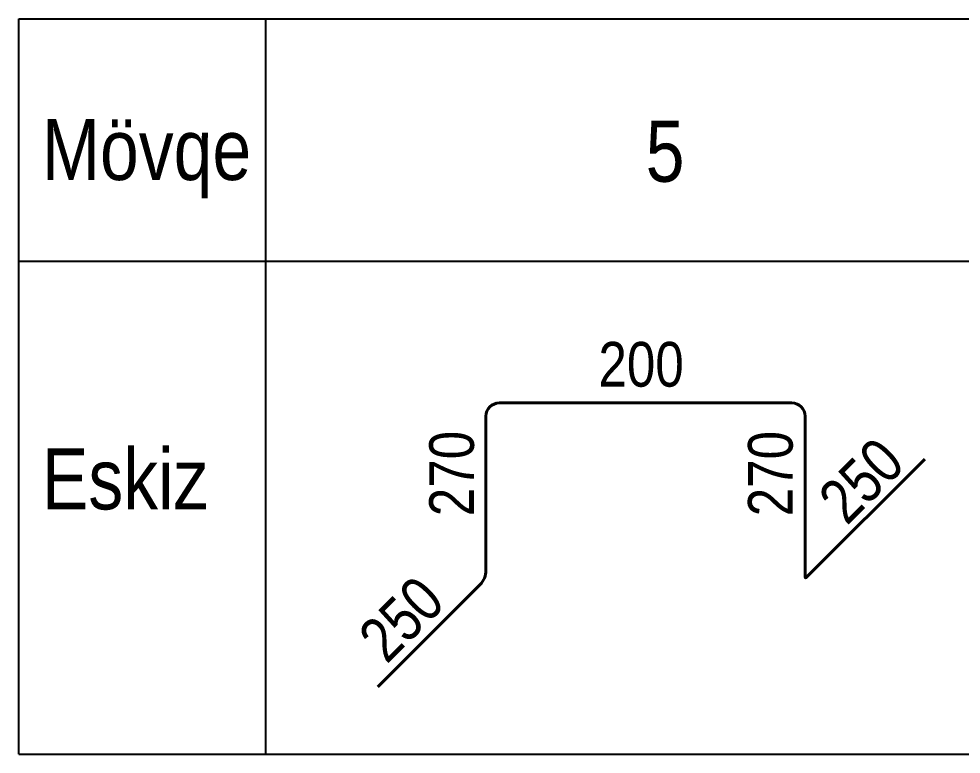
# Model space of a CAD drawing. Header units: millimetres. Extents: x 1321639 to 1366864, y -922319 to -736703.
# Drawn here: x 1350575 to 1355216, y -792304 to -788682 of the extents above; entities that cross this region are included whole.
import ezdxf

# ---------------------------------------------------------------- set-up
doc = ezdxf.new("R2010")
doc.units = ezdxf.units.MM
for name, color, linetype, lineweight in [('A-Wall', 7, 'Continuous', 30), ('olchu', 253, 'Continuous', 9), ('rigel A1', 255, 'Continuous', 40)]:
    doc.layers.add(name, color=color, linetype=linetype, lineweight=lineweight)
doc.styles.add('style6', font='ARIALN.TTF', dxfattribs={"height": 300})

msp = doc.modelspace()

# ---------------------------------------------------------------- linework, layer by layer
at = {"color": 7, "lineweight": 25}
for p, q in [((1350575.256, -788681.84), (1363741.585, -788681.84)), ((1350575.256, -789874.827), (1350575.256, -788681.84)), ((1351791.476, -789874.827), (1351791.476, -788681.84)), ((1350575.256, -792303.911), (1350575.256, -789874.827)), ((1350575.256, -789874.827), (1363741.585, -789874.827)), ((1351791.476, -792303.911), (1351791.476, -789874.827)), ((1350575.256, -792303.911), (1363741.585, -792303.911))]:
    msp.add_line(p, q, dxfattribs=at)
at = {"layer": 'rigel A1', "color": 0}
msp.add_lwpolyline([(1352343.721, -791971.481), (1352847.056, -791468.146, 0.19891237), (1352875.736, -791398.906), (1352875.736, -790639.322, -0.41421356), (1352941.016, -790574.042), (1354382.599, -790574.042, -0.41421356), (1354447.879, -790639.322), (1354447.879, -791431.586, 0.66817864), (1354453.451, -791433.894), (1355036.8, -790850.545)], format="xyb", dxfattribs=at)

# ---------------------------------------------------------------- texts
at = {"color": 0, "lineweight": 0, "insert": (1351204.301, -789370.957, -52.59), "char_height": 300, "attachment_point": 5, "style": 'style6'}
msp.add_mtext('{\\fArial Narrow|b0|i0|c238|p34;Mövqe}', dxfattribs=at)
at = {"color": 7, "style": 'style6'}
for s, insert, char_height, width, attachment_point in [('{\\fArial Narrow|b0|i0|c186|p34;    }200', (1353149.43, -790273.434), 220, 2855.24014, 1), ('         Eskiz', (1351509.462, -790798.243), 300, 5710.48027, 3)]:
    msp.add_mtext(s, dxfattribs=dict(at, insert=insert, char_height=char_height, width=width, attachment_point=attachment_point))
at = {"color": 7, "char_height": 220, "width": 2855.24014, "attachment_point": 1, "rotation": 90, "style": 'style6'}
for s, insert in [('\\pxt1;{\\fArial Narrow|b0|i0|c186|p34;    \\fArial Narrow|b0|i0|c238|p34;2}70', (1352596.582, -791412.169)), ('{\\fArial Narrow|b0|i0|c186|p34;    \\fArial Narrow|b0|i0|c238|p34;2}70', (1354166.583, -791412.544))]:
    msp.add_mtext(s, dxfattribs=dict(at, insert=insert))
at = {"layer": 'A-Wall', "color": 0, "insert": (1353758.223, -789183.892), "char_height": 300.2445, "width": 18648.43405, "attachment_point": 2, "style": 'style6'}
msp.add_mtext('\\pxt32;5', dxfattribs=at)
at = {"layer": 'olchu', "color": 0, "char_height": 220, "attachment_point": 5, "rotation": 45, "style": 'style6'}
for insert in [(1354725.064, -790956.505), (1352459.662, -791638.552)]:
    msp.add_mtext('{\\fArial Narrow|b0|i0|c238|p34;25}0', dxfattribs=dict(at, insert=insert))

doc.saveas('drawing.dxf')
